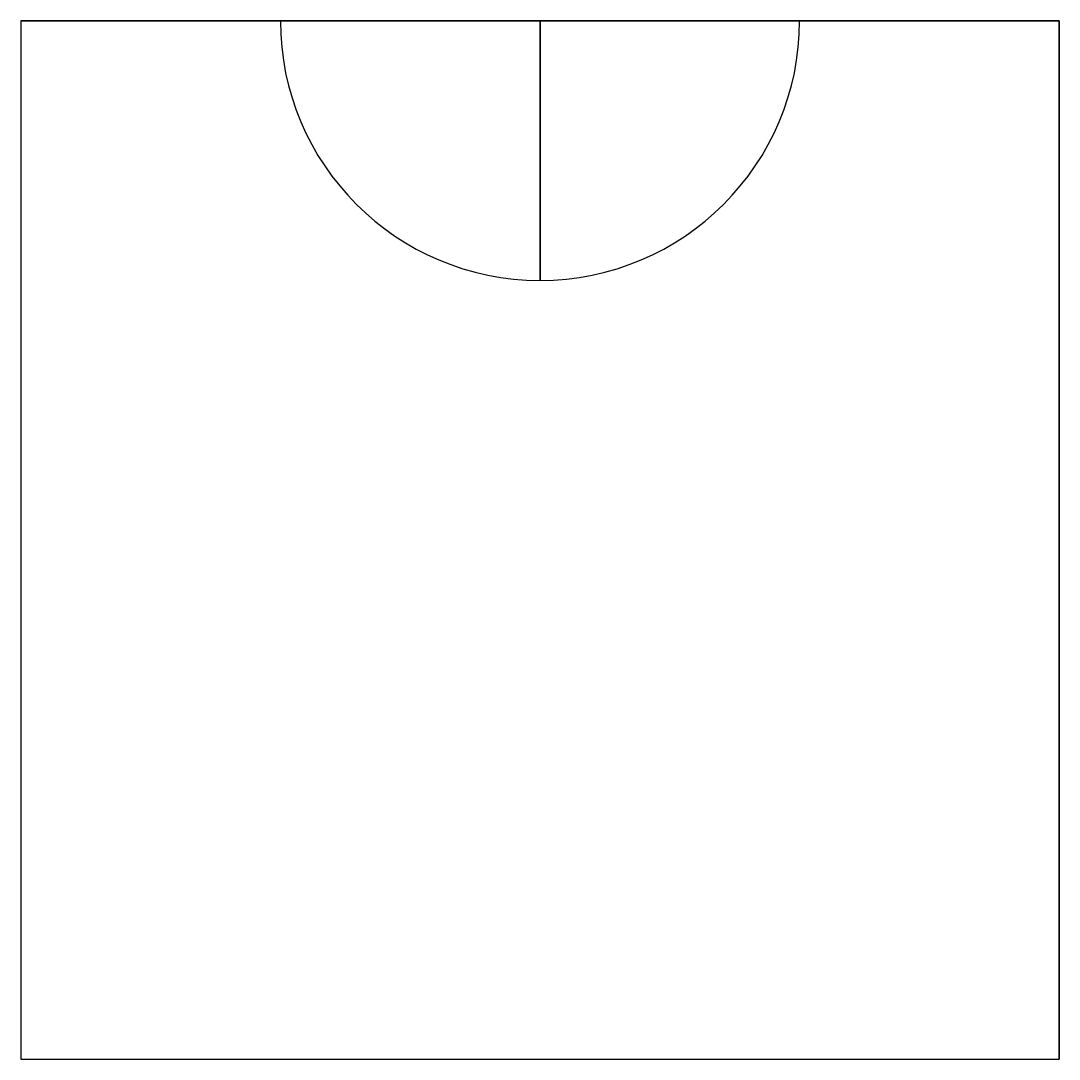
# Model space of a CAD drawing. Extents: x 0 to 4, y 0 to 4.
import ezdxf

# ---------------------------------------------------------------- set-up
doc = ezdxf.new("R2010")
doc.units = 0
doc.layers.get('0').update_dxf_attribs({"linetype": 'CONTINUOUS'})

# ---------------------------------------------------------------- blocks, each defined once
blk = doc.blocks.new('*U5')
at = {"color": 7}
for p, q in [((0, 4, 4), (4, 4, 4)), ((0, 4), (0, 4, 4)), ((0, 4, 4), (0, 0, 4)), ((0, 4), (0, 0)), ((4, 4), (0, 4)), ((4, 4), (4, 4, 4)), ((4, 4, 4), (4, 0, 4)), ((4, 0), (4, 4)), ((0, 0), (0, 0, 4)), ((0, 0, 4), (4, 0, 4)), ((0, 0), (4, 0)), ((4, 0, 4), (4, 0))]:
    blk.add_line(p, q, dxfattribs=at)
at = {"color": 7, "extrusion": (0, 1, 0)}
blk.add_circle((-2, 2, 4), 1, dxfattribs=at)
at = {"color": 7, "extrusion": (0, -1, 1e-16)}
blk.add_circle((2, 2, -4), 1, dxfattribs=at)
at = {"color": 7}
for start, end in [(180, 270), (270, 0)]:
    blk.add_arc((2, 4, 2), 1, start, end, dxfattribs=at)
at = {"color": 7, "extrusion": (-1, 3.5e-15, 0)}
blk.add_arc((-4, 2, -2), 1, 270, 90, dxfattribs=at)

msp = doc.modelspace()

# ---------------------------------------------------------------- block references
msp.add_blockref('*U5', (0, 0))

doc.saveas('drawing.dxf')
